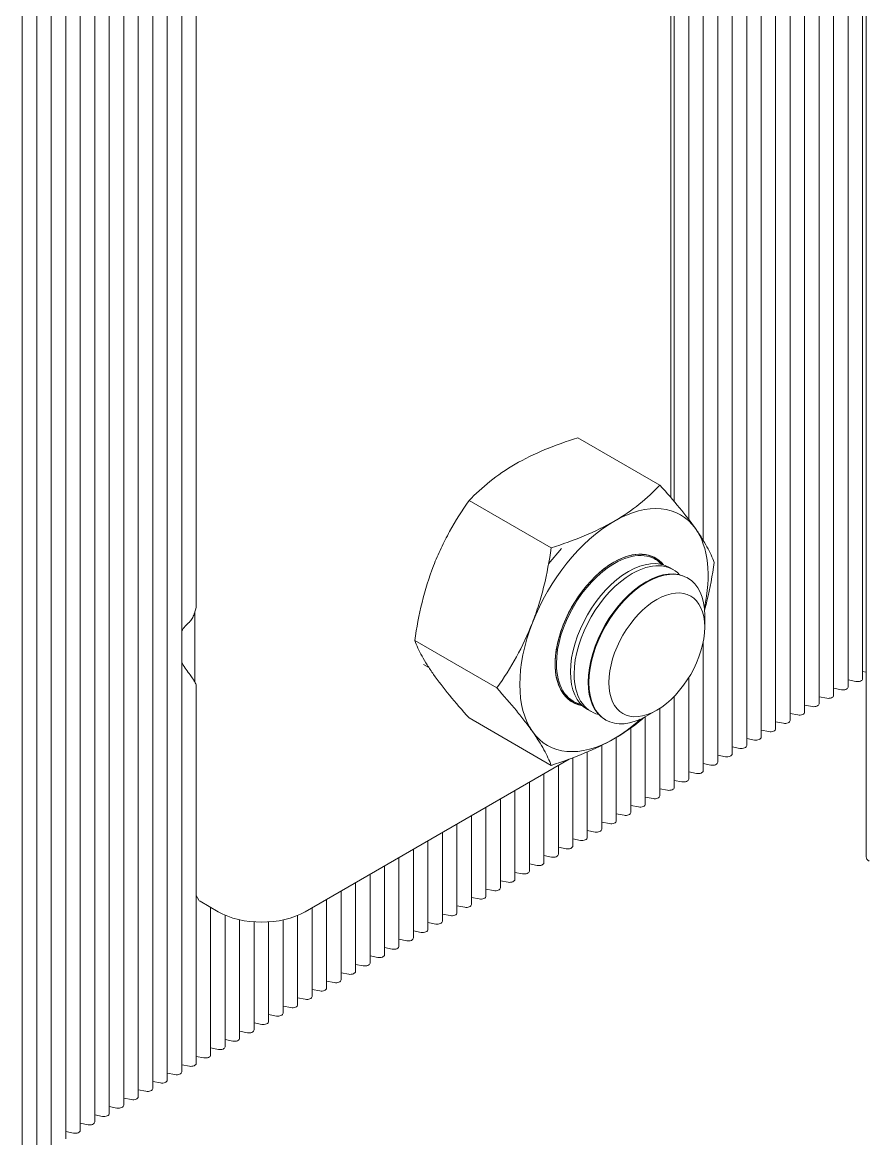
# Model space of a CAD drawing. Extents: x -37 to 4620, y -49 to 348.
# Drawn here: x 1783.5 to 1790.93, y 232.73 to 242.54 of the extents above; entities that cross this region are included whole.
import ezdxf

# ---------------------------------------------------------------- set-up
doc = ezdxf.new("R2010")
doc.units = 0
doc.header["$LTSCALE"] = 5
doc.layers.add('PV-B6A89', color=7, linetype='CONTINUOUS', lineweight=15)

msp = doc.modelspace()

# ---------------------------------------------------------------- linework, layer by layer
at = {"layer": 'PV-B6A89', "extrusion": (-1.1e-15, 0.816497, 0.57735)}
for p, q in [((1790.9135, 235.2107, 36.4621), (1790.9135, 253.5819, 36.4621)), ((1790.8819, 236.7766, 36.4621), (1790.8819, 252.2084, 36.4621)), ((1790.7546, 236.7031, 36.4621), (1790.7546, 252.1349, 36.4621)), ((1790.5001, 236.5562, 36.4621), (1790.5001, 251.9879, 36.4621)), ((1790.6273, 236.6296, 36.4621), (1790.6273, 252.0614, 36.4621)), ((1790.3728, 236.4827, 36.4621), (1790.3728, 251.9145, 36.4621)), ((1790.2455, 236.4092, 36.4621), (1790.2455, 251.841, 36.4621)), ((1789.9909, 236.2622, 36.4621), (1789.9909, 251.694, 36.4621)), ((1790.1182, 236.3357, 36.4621), (1790.1182, 251.7675, 36.4621)), ((1789.8637, 236.1887, 36.4621), (1789.8637, 251.6205, 36.4621)), ((1789.7364, 236.1153, 36.4621), (1789.7364, 251.547, 36.4621)), ((1789.6091, 236.0418, 36.4621), (1789.6091, 251.4736, 36.4621)), ((1784.8998, 233.3228, 36.4621), (1784.8998, 248.7546, 36.4621)), ((1784.7725, 233.2494, 36.4621), (1784.7725, 248.6811, 36.4621)), ((1784.6452, 233.1759, 36.4621), (1784.6452, 248.6077, 36.4621)), ((1784.3907, 233.0289, 36.4621), (1784.3907, 248.4607, 36.4621)), ((1784.5179, 233.1024, 36.4621), (1784.5179, 248.5342, 36.4621)), ((1784.2634, 232.9554, 36.4621), (1784.2634, 248.3872, 36.4621)), ((1784.1361, 232.8819, 36.4621), (1784.1361, 248.3137, 36.4621)), ((1783.8815, 232.735, 36.4621), (1783.8815, 248.1667, 36.4621)), ((1784.0088, 232.8084, 36.4621), (1784.0088, 248.2402, 36.4621)), ((1783.7543, 232.6615, 36.4621), (1783.7543, 248.0933, 36.4621)), ((1783.627, 232.588, 36.4621), (1783.627, 248.0198, 36.4621)), ((1783.4997, 232.5145, 36.4621), (1783.4997, 247.9463, 36.4621)), ((1789.4818, 237.9918, 36.4621), (1789.4818, 244.4478, 36.4621)), ((1789.3545, 238.176, 36.4621), (1789.3545, 244.1335, 36.4621)), ((1785.0271, 237.4194, 36.4621), (1785.0271, 244.0702, 36.4621)), ((1789.1964, 238.3694, 36.4621), (1789.1964, 243.9397, 36.4621)), ((1789.2273, 238.3333, 36.4621), (1789.2273, 243.9699, 36.4621)), ((1788.3806, 238.8933, 36.4621), (1789.1015, 238.4771, 36.4621)), ((1788.1235, 238.8027, 36.4621), (1788.1246, 238.8021, 36.4621)), ((1787.4253, 238.3417, 36.4621), (1788.1462, 237.9255, 36.4621)), ((1788.1236, 237.7863, 36.4621), (1788.2366, 237.9192, 36.4621)), ((1789.0614, 237.8247, 36.4621), (1789.0495, 237.8316, 36.4621)), ((1789.217, 237.7349, 36.4621), (1789.1845, 237.7537, 36.4621)), ((1789.3462, 237.6603, 36.4621), (1789.3401, 237.6639, 36.4621)), ((1785.0157, 236.7461, 36.4621), (1785.0157, 237.3606, 36.4621)), ((1789.4953, 237.2292, 36.4621), (1789.4953, 237.3307, 36.4621)), ((1786.9476, 237.1107, 36.4621), (1787.6685, 236.6945, 36.4621)), ((1789.4818, 235.9683, 36.4621), (1789.4818, 237.0994, 36.4621)), ((1787.0255, 236.9009, 36.4621), (1787.0714, 236.8745, 36.4621)), ((1789.3545, 235.8948, 36.4621), (1789.3545, 236.7851, 36.4621)), ((1790.8819, 236.8385, 36.4621), (1790.9135, 236.8325, 36.4621)), ((1785.0271, 233.3963, 36.4621), (1785.0271, 236.7217, 36.4621)), ((1790.6273, 236.6916, 36.4621), (1790.6954, 236.6785, 36.4621)), ((1790.7546, 236.7651, 36.4621), (1790.8227, 236.752, 36.4621)), ((1788.3414, 236.5777, 36.4621), (1788.3295, 236.5845, 36.4621)), ((1789.2273, 235.8213, 36.4621), (1789.2273, 236.6214, 36.4621)), ((1790.5001, 236.6181, 36.4621), (1790.5681, 236.605, 36.4621)), ((1788.497, 236.4879, 36.4621), (1788.4645, 236.5066, 36.4621)), ((1789.0741, 236.4997, 36.4621), (1788.9862, 236.4489, 36.4621)), ((1789.1, 235.7478, 36.4621), (1789.1, 236.5155, 36.4621)), ((1790.3728, 236.5446, 36.4621), (1790.4408, 236.5315, 36.4621)), ((1787.4253, 236.4311, 36.4621), (1788.1462, 236.0149, 36.4621)), ((1788.6262, 236.4133, 36.4621), (1788.6201, 236.4168, 36.4621)), ((1788.9727, 235.6743, 36.4621), (1788.9727, 236.4413, 36.4621)), ((1790.1182, 236.3976, 36.4621), (1790.1863, 236.3845, 36.4621)), ((1790.2455, 236.4711, 36.4621), (1790.3136, 236.458, 36.4621)), ((1788.8454, 235.6009, 36.4621), (1788.8454, 236.343, 36.4621)), ((1789.9909, 236.3242, 36.4621), (1790.059, 236.3111, 36.4621)), ((1788.5909, 235.4539, 36.4621), (1788.5909, 236.1906, 36.4621)), ((1788.7182, 235.5274, 36.4621), (1788.7182, 236.26, 36.4621)), ((1789.8637, 236.2507, 36.4621), (1789.9317, 236.2376, 36.4621)), ((1788.3363, 235.3069, 36.4621), (1788.3363, 236.0806, 36.4621)), ((1788.4636, 235.3804, 36.4621), (1788.4636, 236.1317, 36.4621)), ((1789.6091, 236.1037, 36.4621), (1789.6772, 236.0906, 36.4621)), ((1789.7364, 236.1772, 36.4621), (1789.8044, 236.1641, 36.4621)), ((1788.3047, 236.0689, 36.4621), (1785.9835, 234.7287, 36.4621)), ((1788.209, 235.2334, 36.4621), (1788.209, 236.0136, 36.4621)), ((1789.4818, 236.0302, 36.4621), (1789.5499, 236.0171, 36.4621)), ((1788.0818, 235.16, 36.4621), (1788.0818, 235.9401, 36.4621)), ((1789.3545, 235.9567, 36.4621), (1789.4226, 235.9436, 36.4621)), ((1787.8272, 235.013, 36.4621), (1787.8272, 235.7932, 36.4621)), ((1787.9545, 235.0865, 36.4621), (1787.9545, 235.8667, 36.4621)), ((1789.1, 235.8098, 36.4621), (1789.168, 235.7967, 36.4621)), ((1789.2273, 235.8832, 36.4621), (1789.2953, 235.8702, 36.4621)), ((1787.6999, 234.9395, 36.4621), (1787.6999, 235.7197, 36.4621)), ((1788.9727, 235.7363, 36.4621), (1789.0408, 235.7232, 36.4621)), ((1787.5726, 234.866, 36.4621), (1787.5726, 235.6462, 36.4621)), ((1788.7182, 235.5893, 36.4621), (1788.7862, 235.5762, 36.4621)), ((1788.8454, 235.6628, 36.4621), (1788.9135, 235.6497, 36.4621)), ((1787.3181, 234.719, 36.4621), (1787.3181, 235.4992, 36.4621)), ((1787.4454, 234.7925, 36.4621), (1787.4454, 235.5727, 36.4621)), ((1788.5909, 235.5158, 36.4621), (1788.6589, 235.5027, 36.4621)), ((1787.1908, 234.6456, 36.4621), (1787.1908, 235.4258, 36.4621)), ((1788.4636, 235.4423, 36.4621), (1788.5316, 235.4292, 36.4621)), ((1787.0635, 234.5721, 36.4621), (1787.0635, 235.3523, 36.4621)), ((1788.209, 235.2954, 36.4621), (1788.2771, 235.2823, 36.4621)), ((1788.3363, 235.3689, 36.4621), (1788.4044, 235.3558, 36.4621)), ((1786.809, 234.4251, 36.4621), (1786.809, 235.2053, 36.4621)), ((1786.9362, 234.4986, 36.4621), (1786.9362, 235.2788, 36.4621)), ((1788.0818, 235.2219, 36.4621), (1788.1498, 235.2088, 36.4621)), ((1786.6817, 234.3516, 36.4621), (1786.6817, 235.1318, 36.4621)), ((1787.9545, 235.1484, 36.4621), (1788.0225, 235.1353, 36.4621)), ((1786.5544, 234.2781, 36.4621), (1786.5544, 235.0583, 36.4621)), ((1787.6999, 235.0014, 36.4621), (1787.768, 234.9883, 36.4621)), ((1787.8272, 235.0749, 36.4621), (1787.8952, 235.0618, 36.4621)), ((1786.2998, 234.1312, 36.4621), (1786.2998, 234.9114, 36.4621)), ((1786.4271, 234.2047, 36.4621), (1786.4271, 234.9848, 36.4621)), ((1787.5726, 234.9279, 36.4621), (1787.6407, 234.9149, 36.4621)), ((1785.0499, 234.8307, 36.4621), (1785.0271, 234.8703, 36.4621)), ((1785.2198, 234.7287, 36.4621), (1785.0607, 234.8206, 36.4621)), ((1786.1726, 234.0577, 36.4621), (1786.1726, 234.8379, 36.4621)), ((1787.4454, 234.8545, 36.4621), (1787.5134, 234.8414, 36.4621)), ((1785.1543, 233.4698, 36.4621), (1785.1543, 234.7665, 36.4621)), ((1786.0453, 233.9842, 36.4621), (1786.0453, 234.7644, 36.4621)), ((1787.1908, 234.7075, 36.4621), (1787.2589, 234.6944, 36.4621)), ((1787.3181, 234.781, 36.4621), (1787.3861, 234.7679, 36.4621)), ((1785.2816, 233.5433, 36.4621), (1785.2816, 234.6981, 36.4621)), ((1785.4089, 233.6168, 36.4621), (1785.4089, 234.658, 36.4621)), ((1785.5362, 233.6903, 36.4621), (1785.5362, 234.6397, 36.4621)), ((1785.6635, 233.7637, 36.4621), (1785.6635, 234.6395, 36.4621)), ((1785.7907, 233.8372, 36.4621), (1785.7907, 234.6571, 36.4621)), ((1785.918, 233.9107, 36.4621), (1785.918, 234.6965, 36.4621)), ((1787.0635, 234.634, 36.4621), (1787.1316, 234.6209, 36.4621)), ((1786.9362, 234.5605, 36.4621), (1787.0043, 234.5474, 36.4621)), ((1786.6817, 234.4136, 36.4621), (1786.7497, 234.4005, 36.4621)), ((1786.809, 234.487, 36.4621), (1786.877, 234.4739, 36.4621)), ((1786.5544, 234.3401, 36.4621), (1786.6225, 234.327, 36.4621)), ((1786.4271, 234.2666, 36.4621), (1786.4952, 234.2535, 36.4621)), ((1786.1726, 234.1196, 36.4621), (1786.2406, 234.1065, 36.4621)), ((1786.2998, 234.1931, 36.4621), (1786.3679, 234.18, 36.4621)), ((1786.0453, 234.0461, 36.4621), (1786.1133, 234.033, 36.4621)), ((1785.918, 233.9726, 36.4621), (1785.9861, 233.9596, 36.4621)), ((1785.6635, 233.8257, 36.4621), (1785.7315, 233.8126, 36.4621)), ((1785.7907, 233.8992, 36.4621), (1785.8588, 233.8861, 36.4621)), ((1785.5362, 233.7522, 36.4621), (1785.6042, 233.7391, 36.4621)), ((1785.4089, 233.6787, 36.4621), (1785.4769, 233.6656, 36.4621)), ((1785.1543, 233.5317, 36.4621), (1785.2224, 233.5186, 36.4621)), ((1785.2816, 233.6052, 36.4621), (1785.3497, 233.5921, 36.4621)), ((1785.0271, 233.4583, 36.4621), (1785.0951, 233.4452, 36.4621)), ((1784.8998, 233.3848, 36.4621), (1784.9678, 233.3717, 36.4621)), ((1784.6452, 233.2378, 36.4621), (1784.7133, 233.2247, 36.4621)), ((1784.7725, 233.3113, 36.4621), (1784.8405, 233.2982, 36.4621)), ((1784.5179, 233.1643, 36.4621), (1784.586, 233.1512, 36.4621)), ((1784.3907, 233.0908, 36.4621), (1784.4587, 233.0777, 36.4621)), ((1784.1361, 232.9439, 36.4621), (1784.2042, 232.9308, 36.4621)), ((1784.2634, 233.0173, 36.4621), (1784.3314, 233.0042, 36.4621)), ((1784.0088, 232.8704, 36.4621), (1784.0769, 232.8573, 36.4621)), ((1783.8815, 232.7969, 36.4621), (1783.9496, 232.7838, 36.4621))]:
    msp.add_line(p, q, dxfattribs=at)
at = {"layer": 'PV-B6A89'}
for centre, major_axis, start_param, end_param in [((1788.6977, 237.2033, 36.4621), (0.585, 1.0132), -0.261799, 0.785398), ((1788.6977, 237.2033, 36.4621), (-0.585, -1.0132), -2.356194, -1.308997), ((1788.6977, 237.2033, 36.4621), (0.585, 1.0132), -1.068612, -0.261799), ((1788.6964, 237.2041, 36.4621), (0.3643, 0.631), -0.210715, 0.785398), ((1788.6977, 237.2033, 36.4621), (0.3656, 0.6333), -0.219142, 0.785398), ((1788.6977, 237.2033, 36.4621), (-0.3656, -0.6333), -2.356194, 0.219142), ((1788.6964, 237.2041, 36.4621), (-0.3643, -0.631), -2.356194, 0.210715), ((1788.6977, 237.2033, 36.4621), (-0.585, -1.0132), -1.308997, -0.261799), ((1790.8369, 236.7766, 36.4621), (0.045, 0), -1.892547, 0), ((1790.7096, 236.7031, 36.4621), (0.045, 0), -1.892547, 0), ((1790.5823, 236.6296, 36.4621), (0.045, 0), -1.892547, 0), ((1790.3278, 236.4827, 36.4621), (0.045, 0), -1.892547, 0), ((1790.4551, 236.5562, 36.4621), (0.045, 0), -1.892547, 0), ((1788.6977, 237.2033, 36.4621), (0.585, 1.0132), -2.356194, -2.072981), ((1790.2005, 236.4092, 36.4621), (0.045, 0), -1.892547, 0), ((1788.6977, 237.2033, 36.4621), (-0.585, -1.0132), -0.261799, 0.785398), ((1790.0732, 236.3357, 36.4621), (0.045, 0), -1.892547, 0), ((1789.8187, 236.1887, 36.4621), (0.045, 0), -1.892547, 0), ((1789.9459, 236.2622, 36.4621), (0.045, 0), -1.892547, 0), ((1789.6914, 236.1153, 36.4621), (0.045, 0), -1.892547, 0), ((1789.5641, 236.0418, 36.4621), (0.045, 0), -1.892547, 0), ((1789.3095, 235.8948, 36.4621), (0.045, 0), -1.892547, 0), ((1789.4368, 235.9683, 36.4621), (0.045, 0), -1.892547, 0), ((1789.1823, 235.8213, 36.4621), (0.045, 0), -1.892547, 0), ((1789.055, 235.7478, 36.4621), (0.045, 0), -1.892547, 0), ((1788.8004, 235.6009, 36.4621), (0.045, 0), -1.892547, 0), ((1788.9277, 235.6743, 36.4621), (0.045, 0), -1.892547, 0), ((1788.6732, 235.5274, 36.4621), (0.045, 0), -1.892547, 0), ((1788.5459, 235.4539, 36.4621), (0.045, 0), -1.892547, 0), ((1788.2913, 235.3069, 36.4621), (0.045, 0), -1.892547, 0), ((1788.4186, 235.3804, 36.4621), (0.045, 0), -1.892547, 0), ((1788.164, 235.2334, 36.4621), (0.045, 0), -1.892547, 0), ((1788.0368, 235.16, 36.4621), (0.045, 0), -1.892547, 0), ((1787.7822, 235.013, 36.4621), (0.045, 0), -1.892547, 0), ((1787.9095, 235.0865, 36.4621), (0.045, 0), -1.892547, 0), ((1787.6549, 234.9395, 36.4621), (0.045, 0), -1.892547, 0), ((1787.5276, 234.866, 36.4621), (0.045, 0), -1.892547, 0), ((1787.2731, 234.719, 36.4621), (0.045, 0), -1.892547, 0), ((1787.4004, 234.7925, 36.4621), (0.045, 0), -1.892547, 0), ((1787.1458, 234.6456, 36.4621), (0.045, 0), -1.892547, 0), ((1787.0185, 234.5721, 36.4621), (0.045, 0), -1.892547, 0), ((1786.764, 234.4251, 36.4621), (0.045, 0), -1.892547, 0), ((1786.8912, 234.4986, 36.4621), (0.045, 0), -1.892547, 0), ((1786.6367, 234.3516, 36.4621), (0.045, 0), -1.892547, 0), ((1786.5094, 234.2781, 36.4621), (0.045, 0), -1.892547, 0), ((1786.2548, 234.1312, 36.4621), (0.045, 0), -1.892547, 0), ((1786.3821, 234.2047, 36.4621), (0.045, 0), -1.892547, 0), ((1786.1276, 234.0577, 36.4621), (0.045, 0), -1.892547, 0), ((1786.0003, 233.9842, 36.4621), (0.045, 0), -1.892547, 0), ((1785.7457, 233.8372, 36.4621), (0.045, 0), -1.892547, 0), ((1785.873, 233.9107, 36.4621), (0.045, 0), -1.892547, 0), ((1785.6185, 233.7637, 36.4621), (0.045, 0), -1.892547, 0), ((1785.4912, 233.6903, 36.4621), (0.045, 0), -1.892547, 0), ((1785.2366, 233.5433, 36.4621), (0.045, 0), -1.892547, 0), ((1785.3639, 233.6168, 36.4621), (0.045, 0), -1.892547, 0), ((1785.1093, 233.4698, 36.4621), (0.045, 0), -1.892547, 0), ((1784.9821, 233.3963, 36.4621), (0.045, 0), -1.892547, 0), ((1784.7275, 233.2494, 36.4621), (0.045, 0), -1.892547, 0), ((1784.8548, 233.3228, 36.4621), (0.045, 0), -1.892547, 0), ((1784.6002, 233.1759, 36.4621), (0.045, 0), -1.892547, 0), ((1784.4729, 233.1024, 36.4621), (0.045, 0), -1.892547, 0), ((1784.2184, 232.9554, 36.4621), (0.045, 0), -1.892547, 0), ((1784.3457, 233.0289, 36.4621), (0.045, 0), -1.892547, 0), ((1784.0911, 232.8819, 36.4621), (0.045, 0), -1.892547, 0), ((1783.9638, 232.8084, 36.4621), (0.045, 0), -1.892547, 0)]:
    msp.add_ellipse(centre, major_axis=major_axis, ratio=0.57735, start_param=start_param, end_param=end_param, dxfattribs=at)
at = {"layer": 'PV-B6A89', "extrusion": (-5e-16, -5e-16, -1)}
for centre, major_axis, start_param, end_param in [((1788.7014, 237.2012, 36.4621), (0.36, 0.6235), -0.785398, 0.171784), ((1788.857, 237.1114, 36.4621), (0.36, 0.6235), -0.785398, 0.171784), ((1788.9862, 237.0368, 36.4621), (0.36, 0.6235), -0.785398, 0.785398), ((1789.0741, 236.986, 36.4621), (0.2979, 0.5159), -0.785398, 2.356194), ((1789.0741, 236.986, 36.4621), (-0.2979, -0.5159), -0.785398, 2.356194), ((1788.7014, 237.2012, 36.4621), (-0.36, -0.6235), -0.171784, 0.785398), ((1788.857, 237.1114, 36.4621), (-0.36, -0.6235), -0.171784, 0.785398)]:
    msp.add_ellipse(centre, major_axis=major_axis, ratio=0.57735, start_param=start_param, end_param=end_param, dxfattribs=at)
at = {"layer": 'PV-B6A89', "extrusion": (-6e-16, -4e-16, -1)}
for centre, major_axis in [((1788.7014, 237.2012, 36.4621), (0.36, 0.6235)), ((1788.8245, 237.1301, 36.4621), (0.36, 0.6235)), ((1788.857, 237.1114, 36.4621), (0.36, 0.6235)), ((1788.9801, 237.0403, 36.4621), (0.36, 0.6235)), ((1785.6017, 234.9492, 36.4621), (-0.54, 0))]:
    msp.add_ellipse(centre, major_axis=major_axis, ratio=0.57735, start_param=-2.356194, end_param=-0.785398, dxfattribs=at)
at = {"layer": 'PV-B6A89', "extrusion": (-6e-16, -2e-16, -1)}
for centre in [(1788.8245, 237.1301, 36.4621), (1788.9801, 237.0403, 36.4621)]:
    msp.add_ellipse(centre, major_axis=(0.36, 0.6235), ratio=0.57735, start_param=-0.785398, end_param=0, dxfattribs=at)
at = {"layer": 'PV-B6A89', "extrusion": (-8e-16, -3e-16, -1)}
msp.add_ellipse((1788.9862, 237.0368, 36.4621), major_axis=(-0.36, -0.6235), ratio=0.57735, start_param=-0.785398, end_param=2.356194, dxfattribs=at)
at = {"layer": 'PV-B6A89', "extrusion": (-6e-16, -6e-16, -1)}
for centre, major_axis, ratio, start_param, end_param in [((1786.5806, 236.7355, 36.4621), (-1.7124, 0.3841), 0.368973, 0.126697, 0.269732), ((1786.5806, 236.7355, 36.4621), (-1.7124, 0.3841), 0.368973, -0.434881, -0.291846), ((1791.0035, 235.2107, 36.4621), (-0.09, 0), 0.57735, -0.785398, 0)]:
    msp.add_ellipse(centre, major_axis=major_axis, ratio=ratio, start_param=start_param, end_param=end_param, dxfattribs=at)
at = {"layer": 'PV-B6A89', "extrusion": (-8e-16, -4e-16, -1)}
for centre in [(1788.8245, 237.1301, 36.4621), (1788.9801, 237.0403, 36.4621)]:
    msp.add_ellipse(centre, major_axis=(-0.36, -0.6235), ratio=0.57735, start_param=0, end_param=0.785398, dxfattribs=at)
at = {"layer": 'PV-B6A89', "extrusion": (-5e-16, -3e-16, -1)}
msp.add_ellipse((1785.0926, 234.839, 36.4621), major_axis=(-0.045, 0), ratio=0.57735, start_param=-0.785398, end_param=-0.321751, dxfattribs=at)
at = {"layer": 'PV-B6A89'}
for points, knots in [([(1787.829, 238.6602, 36.4621), (1787.9098, 238.7068, 36.4621), (1787.9988, 238.7499, 36.4621), (1788.1842, 238.8271, 36.4621), (1788.2811, 238.8616, 36.4621), (1788.3806, 238.8933, 36.4621)], [0.012913134, 0.012913134, 0.012913134, 0.012913134, 0.015250814, 0.015250814, 0.017588494, 0.017588494, 0.017588494, 0.017588494]), ([(1787.4253, 238.3417, 36.4621), (1787.4805, 238.3995, 36.4621), (1787.5413, 238.4563, 36.4621), (1787.6751, 238.5633, 36.4621), (1787.7483, 238.6136, 36.4621), (1787.829, 238.6602, 36.4621)], [0.00824055, 0.00824055, 0.00824055, 0.00824055, 0.010576842, 0.010576842, 0.012913134, 0.012913134, 0.012913134, 0.012913134]), ([(1789.1015, 238.4771, 36.4621), (1789.1631, 238.4085, 36.4621), (1789.221, 238.3418, 36.4621), (1789.3263, 238.2138, 36.4621), (1789.3735, 238.1525, 36.4621), (1789.4142, 238.0946, 36.4621)], [0.000000238, 0.000000238, 0.000000238, 0.000000238, 0.002336974, 0.002336974, 0.00467371, 0.00467371, 0.00467371, 0.00467371]), ([(1787.1126, 237.7689, 36.4621), (1787.1328, 237.8211, 36.4621), (1787.1549, 237.8726, 36.4621), (1787.202, 237.9725, 36.4621), (1787.227, 238.0211, 36.4621), (1787.3059, 238.1637, 36.4621), (1787.3638, 238.2543, 36.4621), (1787.4253, 238.3417, 36.4621)], [0.00467371, 0.00467371, 0.00467371, 0.00467371, 0.005837709, 0.005837709, 0.007001709, 0.007001709, 0.009329709, 0.009329709, 0.009329709, 0.009329709]), ([(1786.9476, 237.1107, 36.4621), (1786.9641, 237.2244, 36.4621), (1786.9849, 237.3365, 36.4621), (1787.0387, 237.5564, 36.4621), (1787.0719, 237.664, 36.4621), (1787.1126, 237.7689, 36.4621)], [0.000000238, 0.000000238, 0.000000238, 0.000000238, 0.002336974, 0.002336974, 0.00467371, 0.00467371, 0.00467371, 0.00467371]), ([(1787.1126, 236.8136, 36.4621), (1787.0923, 236.8424, 36.4621), (1787.0737, 236.8704, 36.4621), (1787.0402, 236.9237, 36.4621), (1787.0252, 236.9493, 36.4621), (1786.9848, 237.023, 36.4621), (1786.9641, 237.0682, 36.4621), (1786.9476, 237.1107, 36.4621)], [0.00467371, 0.00467371, 0.00467371, 0.00467371, 0.005837709, 0.005837709, 0.007001709, 0.007001709, 0.009329709, 0.009329709, 0.009329709, 0.009329709]), ([(1787.4253, 236.4311, 36.4621), (1787.3637, 236.4997, 36.4621), (1787.3057, 236.5665, 36.4621), (1787.2005, 236.6944, 36.4621), (1787.1533, 236.7557, 36.4621), (1787.1126, 236.8136, 36.4621)], [0.000000238, 0.000000238, 0.000000238, 0.000000238, 0.002336974, 0.002336974, 0.00467371, 0.00467371, 0.00467371, 0.00467371]), ([(1787.9812, 236.312, 36.4621), (1787.961, 236.3409, 36.4621), (1787.9389, 236.3708, 36.4621), (1787.8918, 236.432, 36.4621), (1787.8668, 236.4634, 36.4621), (1787.7879, 236.5594, 36.4621), (1787.73, 236.626, 36.4621), (1787.6685, 236.6945, 36.4621)], [0.00467371, 0.00467371, 0.00467371, 0.00467371, 0.005837709, 0.005837709, 0.007001709, 0.007001709, 0.009329709, 0.009329709, 0.009329709, 0.009329709]), ([(1788.1462, 236.0149, 36.4621), (1788.1297, 236.0575, 36.4621), (1788.1089, 236.1027, 36.4621), (1788.0551, 236.201, 36.4621), (1788.0219, 236.2541, 36.4621), (1787.9812, 236.312, 36.4621)], [0.000000238, 0.000000238, 0.000000238, 0.000000238, 0.002336974, 0.002336974, 0.00467371, 0.00467371, 0.00467371, 0.00467371])]:
    msp.add_open_spline(points, degree=3, knots=knots, dxfattribs=at)
at = {"layer": 'PV-B6A89', "extrusion": (-2.031e-12, 3.2223e-12, -1)}
msp.add_open_spline([(1788.6977, 238.1586, 36.4621), (1788.7785, 238.2053, 36.4621), (1788.8532, 238.2566, 36.4621), (1788.9869, 238.3637, 36.4621), (1789.0465, 238.4196, 36.4621), (1789.1015, 238.4771, 36.4621)], degree=3, knots=[0.012913134, 0.012913134, 0.012913134, 0.012913134, 0.015250814, 0.015250814, 0.017588494, 0.017588494, 0.017588494, 0.017588494], dxfattribs=at)
at = {"layer": 'PV-B6A89', "extrusion": (-1.8497e-12, 3.4926e-12, -1)}
msp.add_open_spline([(1788.1462, 237.9255, 36.4621), (1788.2463, 237.9574, 36.4621), (1788.3447, 237.9925, 36.4621), (1788.5299, 238.0697, 36.4621), (1788.617, 238.112, 36.4621), (1788.6977, 238.1586, 36.4621)], degree=3, knots=[0.00824055, 0.00824055, 0.00824055, 0.00824055, 0.010576842, 0.010576842, 0.012913134, 0.012913134, 0.012913134, 0.012913134], dxfattribs=at)
at = {"layer": 'PV-B6A89', "extrusion": (1.65339e-11, 9.1786e-12, -1)}
msp.add_open_spline([(1789.4142, 238.0946, 36.4621), (1789.4345, 238.0658, 36.4621), (1789.4531, 238.0379, 36.4621), (1789.4866, 237.9845, 36.4621), (1789.5016, 237.9589, 36.4621), (1789.5419, 237.8852, 36.4621), (1789.5627, 237.84, 36.4621), (1789.5791, 237.7975, 36.4621)], degree=3, knots=[0.00467371, 0.00467371, 0.00467371, 0.00467371, 0.005837709, 0.005837709, 0.007001709, 0.007001709, 0.009329709, 0.009329709, 0.009329709, 0.009329709], dxfattribs=at)
at = {"layer": 'PV-B6A89', "extrusion": (6.0283e-12, -1.1975e-12, -1)}
msp.add_open_spline([(1787.9812, 237.2673, 36.4621), (1788.0015, 237.3196, 36.4621), (1788.0201, 237.3731, 36.4621), (1788.0536, 237.4808, 36.4621), (1788.0686, 237.5352, 36.4621), (1788.109, 237.7001, 36.4621), (1788.1297, 237.8121, 36.4621), (1788.1462, 237.9255, 36.4621)], degree=3, knots=[0.00467371, 0.00467371, 0.00467371, 0.00467371, 0.005837709, 0.005837709, 0.007001709, 0.007001709, 0.009329709, 0.009329709, 0.009329709, 0.009329709], dxfattribs=at)
at = {"layer": 'PV-B6A89', "extrusion": (1.23851e-11, -2.0443e-12, -1)}
msp.add_open_spline([(1789.5791, 237.7975, 36.4621), (1789.5626, 237.6838, 36.4621), (1789.5418, 237.5717, 36.4621), (1789.5082, 237.4342, 36.4621), (1789.501, 237.4067, 36.4621), (1789.4935, 237.3795, 36.4621)], degree=3, knots=[0.000000238, 0.000000238, 0.000000238, 0.000000238, 0.002336974, 0.002336974, 0.002923304, 0.002923304, 0.002923304, 0.002923304], dxfattribs=at)
at = {"layer": 'PV-B6A89', "extrusion": (-1.50331e-11, 6.1302e-12, -1)}
msp.add_open_spline([(1784.9678, 237.2741, 36.4621), (1784.9702, 237.2762, 36.4621), (1784.9725, 237.2785, 36.4621), (1784.9824, 237.29, 36.4621), (1784.9897, 237.302, 36.4621), (1785.0031, 237.3279, 36.4621), (1785.0091, 237.3418, 36.4621), (1785.0177, 237.366, 36.4621), (1785.0214, 237.3783, 36.4621), (1785.0258, 237.4004, 36.4621), (1785.0271, 237.4101, 36.4621), (1785.0271, 237.4194, 36.4621)], degree=3, knots=[0.1349148, 0.1349148, 0.1349148, 0.1349148, 0.1958537, 0.1958537, 0.4399697, 0.4399697, 0.6840857, 0.6840857, 0.8826506, 0.8826506, 1.0350412, 1.0350412, 1.0350412, 1.0350412], dxfattribs=at)
at = {"layer": 'PV-B6A89', "extrusion": (5.6056e-12, -3.4196e-12, -1)}
msp.add_open_spline([(1787.6685, 236.6945, 36.4621), (1787.7302, 236.7821, 36.4621), (1787.7881, 236.8728, 36.4621), (1787.8933, 237.063, 36.4621), (1787.9406, 237.1625, 36.4621), (1787.9812, 237.2673, 36.4621)], degree=3, knots=[0.000000238, 0.000000238, 0.000000238, 0.000000238, 0.002336974, 0.002336974, 0.00467371, 0.00467371, 0.00467371, 0.00467371], dxfattribs=at)
at = {"layer": 'PV-B6A89', "extrusion": (-1.88157e-11, -9.5409e-12, -1)}
msp.add_open_spline([(1785.0271, 236.7217, 36.4621), (1785.0271, 236.7239, 36.4621), (1785.0258, 236.7272, 36.4621), (1785.0214, 236.7364, 36.4621), (1785.0177, 236.7428, 36.4621), (1785.0091, 236.7571, 36.4621), (1785.0031, 236.7666, 36.4621), (1784.9897, 236.7873, 36.4621), (1784.9824, 236.7983, 36.4621), (1784.9725, 236.8118, 36.4621), (1784.9702, 236.8147, 36.4621), (1784.9678, 236.8177, 36.4621)], degree=3, knots=[1.4839478, 1.4839478, 1.4839478, 1.4839478, 1.6363384, 1.6363384, 1.8349034, 1.8349034, 2.0790194, 2.0790194, 2.3231354, 2.3231354, 2.3840743, 2.3840743, 2.3840743, 2.3840743], dxfattribs=at)
at = {"layer": 'PV-B6A89', "extrusion": (5.9042e-12, -7.2649e-12, -1)}
msp.add_open_spline([(1788.6977, 236.248, 36.4621), (1788.7785, 236.2947, 36.4621), (1788.8532, 236.346, 36.4621), (1788.9358, 236.4122, 36.4621), (1788.9511, 236.4249, 36.4621), (1788.966, 236.4377, 36.4621)], degree=3, knots=[0.012913134, 0.012913134, 0.012913134, 0.012913134, 0.015250814, 0.015250814, 0.015800604, 0.015800604, 0.015800604, 0.015800604], dxfattribs=at)
at = {"layer": 'PV-B6A89', "extrusion": (3.0009e-12, -7.9841e-12, -1)}
msp.add_open_spline([(1788.1462, 236.0149, 36.4621), (1788.2463, 236.0468, 36.4621), (1788.3447, 236.0819, 36.4621), (1788.5299, 236.1591, 36.4621), (1788.617, 236.2014, 36.4621), (1788.6977, 236.248, 36.4621)], degree=3, knots=[0.00824055, 0.00824055, 0.00824055, 0.00824055, 0.010576842, 0.010576842, 0.012913134, 0.012913134, 0.012913134, 0.012913134], dxfattribs=at)

doc.saveas('drawing.dxf')
